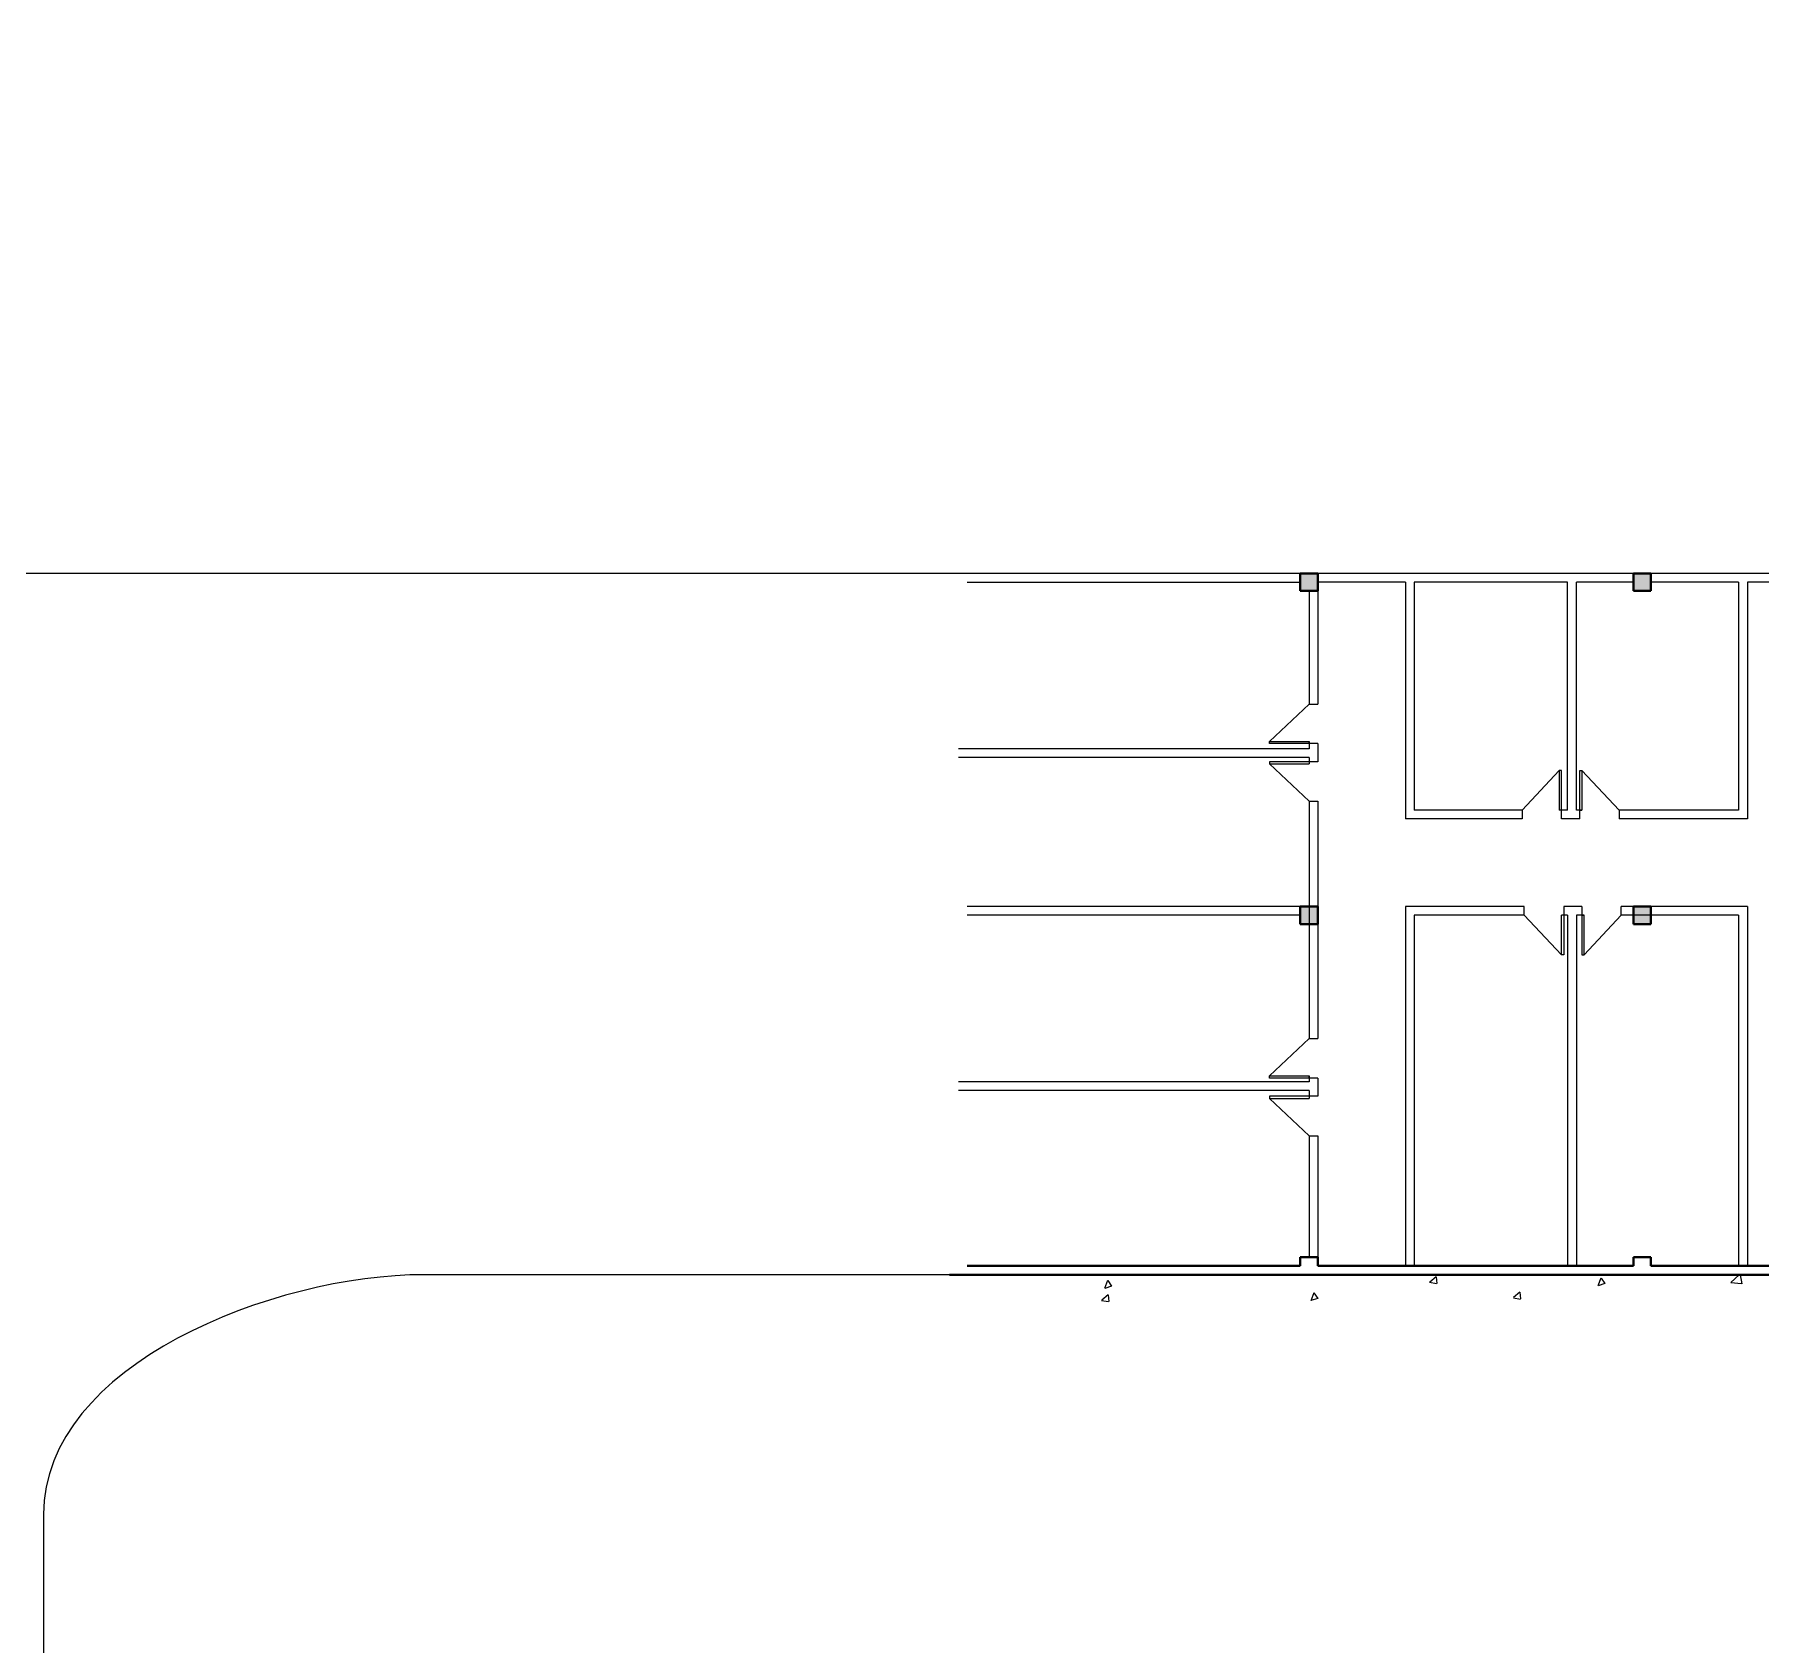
# Model space of a CAD drawing. Header units: metres. Extents: x -2370498 to 1228044, y -644254 to 236701.
# Drawn here: x 847648 to 853465, y 180878 to 186304 of the extents above; entities that cross this region are included whole.
import ezdxf

# ---------------------------------------------------------------- set-up
doc = ezdxf.new("R2010")
doc.units = ezdxf.units.M
doc.header["$MEASUREMENT"] = 0
doc.layers.add('Beam', color=6, linetype='Continuous')

msp = doc.modelspace()

# ---------------------------------------------------------------- hatches: boundary and pattern name
h = msp.add_hatch(color=0)
h.dxf.hatch_style = 1
h.paths.add_polyline_path([(853686.98753, 182124.52838), (853686.98753, 182538.18055), (853762.55292, 182538.18055), (853762.55292, 182508.63397), (853723.92076, 182508.63397), (853723.92076, 182161.46161), (853978.46459, 182161.46161), (853978.46459, 182508.63397), (853939.83243, 182508.63397), (853939.83243, 182538.18055), (854036.15429, 182538.18055), (854036.15429, 182508.63397), (854008.6021, 182508.63397), (854008.6021, 182161.46161), (854218.82605, 182161.46161), (854218.82605, 182183.62155), (854240.98598, 182183.62155), (854240.98598, 182508.63397), (854213.43379, 182508.63397), (854213.43379, 182538.18055), (854277.91921, 182538.18055), (854277.91921, 182124.52838)])
h.paths.add_polyline_path([(853686.98753, 183942.70869), (853686.98753, 184488.2551), (854277.91921, 184488.2551), (854277.91921, 183942.70869), (854240.99225, 183942.70869), (854240.99225, 184290.94645), (854240.98598, 184429.16193), (854218.82605, 184429.16193), (854218.82605, 184451.32187), (853723.92076, 184451.32187), (853723.92076, 183942.70869)])
h.paths.add_polyline_path([(856250.48508, 184321.49357), (856250.48508, 184135.72235), (856155.854, 184135.72235), (856155.854, 184321.49357)], flags=9)
h.paths.add_polyline_path([(857443.07324, 186077.81227), (857443.07324, 185892.04105), (857348.44215, 185892.04105), (857348.44215, 186077.81227)], flags=9)
h.paths.add_polyline_path([(853839.81647, 183960.12482), (853804.196, 183960.12482), (853804.196, 184007.44036), (853839.81647, 184007.44036)], flags=25)
h.paths.add_polyline_path([(853839.81647, 183997.56426), (853804.196, 183997.56426), (853804.196, 184044.8798), (853839.81647, 184044.8798)], flags=25)
h.paths.add_polyline_path([(853842.35605, 184035.40575), (853806.73559, 184035.40575), (853806.73559, 184082.72129), (853842.35605, 184082.72129)], flags=25)
h.paths.add_polyline_path([(853841.08804, 184073.42676), (853805.46758, 184073.42676), (853805.46758, 184120.7423), (853841.08804, 184120.7423)], flags=25)
h.paths.add_polyline_path([(853842.99006, 184110.81384), (853807.3696, 184110.81384), (853807.3696, 184158.12938), (853842.99006, 184158.12938)], flags=25)
h.paths.add_polyline_path([(853843.32487, 184144.49831), (853807.70441, 184144.49831), (853807.70441, 184191.81385), (853843.32487, 184191.81385)], flags=25)
h.paths.add_polyline_path([(853843.64187, 184182.83535), (853808.02141, 184182.83535), (853808.02141, 184230.15089), (853843.64187, 184230.15089)], flags=25)
h.paths.add_polyline_path([(853845.54389, 184219.27247), (853809.92343, 184219.27247), (853809.92343, 184266.58801), (853845.54389, 184266.58801)], flags=25)
h.paths.add_polyline_path([(854146.33735, 184252.25381), (854122.98713, 184252.25381), (854122.98713, 184299.56935), (854146.33735, 184299.56935)], flags=25)
h.paths.add_polyline_path([(854146.85261, 184219.62777), (854123.50239, 184219.62777), (854123.50239, 184266.94331), (854146.85261, 184266.94331)], flags=25)
h.paths.add_polyline_path([(854146.27744, 184181.40853), (854122.92722, 184181.40853), (854122.92722, 184228.72408), (854146.27744, 184228.72408)], flags=25)
h.paths.add_polyline_path([(854146.42123, 184143.57826), (854123.07101, 184143.57826), (854123.07101, 184190.8938), (854146.42123, 184190.8938)], flags=25)
h.paths.add_polyline_path([(854146.54106, 184108.42584), (854123.19084, 184108.42584), (854123.19084, 184155.74138), (854146.54106, 184155.74138)], flags=25)
h.paths.add_polyline_path([(854145.7502, 184072.57591), (854122.39998, 184072.57591), (854122.39998, 184119.89145), (854145.7502, 184119.89145)], flags=25)
h.paths.add_polyline_path([(854146.36132, 184036.44921), (854123.0111, 184036.44921), (854123.0111, 184083.76476), (854146.36132, 184083.76476)], flags=25)
h.paths.add_polyline_path([(854145.89399, 183998.26177), (854122.54378, 183998.26177), (854122.54378, 184045.57731), (854145.89399, 184045.57731)], flags=25)
h.paths.add_polyline_path([(854148.24259, 183960.12482), (854124.89238, 183960.12482), (854124.89238, 184007.44036), (854148.24259, 184007.44036)], flags=25)
h.paths.add_polyline_path([(852589.60928, 183539.72886), (852589.60928, 183085.42617), (852494.97819, 183085.42617), (852494.97819, 183539.72886)], flags=9)
h.paths.add_polyline_path([(855636.39695, 186208.73904), (855636.39695, 185932.64251), (855541.76586, 185932.64251), (855541.76586, 186208.73904)], flags=9)
h.paths.add_polyline_path([(856179.61658, 185825.48698), (856179.61658, 185789.86651), (856132.30103, 185789.86651), (856132.30103, 185825.48698)], flags=9)
h.paths.add_polyline_path([(856104.20848, 185826.12098), (856104.20848, 185790.50052), (856056.89294, 185790.50052), (856056.89294, 185826.12098)], flags=9)
h.paths.add_polyline_path([(856217.45807, 185822.94739), (856217.45807, 185787.32693), (856170.14253, 185787.32693), (856170.14253, 185822.94739)], flags=9)
h.paths.add_polyline_path([(855995.74986, 185828.67482), (855995.74986, 185793.05435), (855948.43432, 185793.05435), (855948.43432, 185828.67482)], flags=9)
h.paths.add_polyline_path([(856141.59556, 185824.21897), (856141.59556, 185788.5985), (856094.28002, 185788.5985), (856094.28002, 185824.21897)], flags=9)
h.paths.add_polyline_path([(856032.18697, 185826.7728), (856032.18697, 185791.15234), (855984.87143, 185791.15234), (855984.87143, 185826.7728)], flags=9)
h.paths.add_polyline_path([(855962.76852, 186129.46828), (855962.76852, 186106.11806), (855915.45298, 186106.11806), (855915.45298, 186129.46828)], flags=9)
h.paths.add_polyline_path([(856106.59648, 186129.67198), (856106.59648, 186106.32177), (856059.28094, 186106.32177), (856059.28094, 186129.67198)], flags=9)
h.paths.add_polyline_path([(856178.57311, 186129.49224), (856178.57311, 186106.14203), (856131.25757, 186106.14203), (856131.25757, 186129.49224)], flags=9)
h.paths.add_polyline_path([(856254.89751, 185822.94739), (856254.89751, 185787.32693), (856207.58197, 185787.32693), (856207.58197, 185822.94739)], flags=9)
h.paths.add_polyline_path([(856070.52402, 185826.4558), (856070.52402, 185790.83533), (856023.20848, 185790.83533), (856023.20848, 185826.4558)], flags=9)
h.paths.add_polyline_path([(855995.39456, 186129.98353), (855995.39456, 186106.63331), (855948.07902, 186106.63331), (855948.07902, 186129.98353)], flags=9)
h.paths.add_polyline_path([(856142.44642, 186128.88113), (856142.44642, 186105.53091), (856095.13088, 186105.53091), (856095.13088, 186128.88113)], flags=9)
h.paths.add_polyline_path([(856071.44406, 186129.55215), (856071.44406, 186106.20194), (856024.12852, 186106.20194), (856024.12852, 186129.55215)], flags=9)
h.paths.add_polyline_path([(856216.76056, 186129.02492), (856216.76056, 186105.6747), (856169.44501, 186105.6747), (856169.44501, 186129.02492)], flags=9)
h.paths.add_polyline_path([(856033.61379, 186129.40836), (856033.61379, 186106.05815), (855986.29825, 186106.05815), (855986.29825, 186129.40836)], flags=9)
h.paths.add_polyline_path([(857734.44599, 186694.59909), (857734.44599, 186406.59179), (857639.81491, 186406.59179), (857639.81491, 186694.59909)], flags=9)
h.paths.add_polyline_path([(856254.89751, 186131.37352), (856254.89751, 186108.0233), (856207.58197, 186108.0233), (856207.58197, 186131.37352)], flags=9)
h.paths.add_polyline_path([(857738.8881, 187209.10144), (857738.8881, 186991.98358), (857644.25701, 186991.98358), (857644.25701, 187209.10144)], flags=9)
h.paths.add_polyline_path([(846210.88972, 200854.47378), (846210.88972, 199478.99189), (845832.36539, 199478.99189), (845832.36539, 200854.47378)], flags=9)
h.paths.add_polyline_path([(842784.00135, 200868.30549), (842784.00135, 199492.8236), (842405.47702, 199492.8236), (842405.47702, 200868.30549)], flags=9)
h.paths.add_polyline_path([(856581.69606, 201837.64676), (856581.69606, 200462.16487), (856203.17173, 200462.16487), (856203.17173, 201837.64676)], flags=9)
h.paths.add_polyline_path([(852963.3405, 202044.66481), (852963.3405, 200669.18292), (852584.81617, 200669.18292), (852584.81617, 202044.66481)], flags=9)
h.paths.add_polyline_path([(844978.38085, 185453.64178), (844942.76039, 185453.64178), (844942.76039, 185500.95732), (844978.38085, 185500.95732)], flags=9)
h.paths.add_polyline_path([(844979.01486, 185529.04988), (844943.39439, 185529.04988), (844943.39439, 185576.36542), (844979.01486, 185576.36542)], flags=9)
h.paths.add_polyline_path([(844975.84126, 185415.80029), (844940.2208, 185415.80029), (844940.2208, 185463.11583), (844975.84126, 185463.11583)], flags=9)
h.paths.add_polyline_path([(844981.56869, 185637.5085), (844945.94823, 185637.5085), (844945.94823, 185684.82404), (844981.56869, 185684.82404)], flags=9)
h.paths.add_polyline_path([(844977.11284, 185491.66279), (844941.49238, 185491.66279), (844941.49238, 185538.97834), (844977.11284, 185538.97834)], flags=9)
h.paths.add_polyline_path([(844979.66667, 185601.07138), (844944.04621, 185601.07138), (844944.04621, 185648.38692), (844979.66667, 185648.38692)], flags=9)
h.paths.add_polyline_path([(845282.36215, 185670.48984), (845259.01193, 185670.48984), (845259.01193, 185717.80538), (845282.36215, 185717.80538)], flags=9)
h.paths.add_polyline_path([(845282.56585, 185526.66187), (845259.21564, 185526.66187), (845259.21564, 185573.97742), (845282.56585, 185573.97742)], flags=9)
h.paths.add_polyline_path([(845282.38611, 185454.68525), (845259.0359, 185454.68525), (845259.0359, 185502.00079), (845282.38611, 185502.00079)], flags=9)
h.paths.add_polyline_path([(844975.84126, 185378.36085), (844940.2208, 185378.36085), (844940.2208, 185425.67639), (844975.84126, 185425.67639)], flags=9)
h.paths.add_polyline_path([(844979.34967, 185562.73434), (844943.72921, 185562.73434), (844943.72921, 185610.04988), (844979.34967, 185610.04988)], flags=9)
h.paths.add_polyline_path([(845282.8774, 185637.8638), (845259.52719, 185637.8638), (845259.52719, 185685.17934), (845282.8774, 185685.17934)], flags=9)
h.paths.add_polyline_path([(845281.775, 185490.81194), (845258.42478, 185490.81194), (845258.42478, 185538.12748), (845281.775, 185538.12748)], flags=9)
h.paths.add_polyline_path([(845282.44603, 185561.81429), (845259.09581, 185561.81429), (845259.09581, 185609.12984), (845282.44603, 185609.12984)], flags=9)
h.paths.add_polyline_path([(845281.91879, 185416.4978), (845258.56857, 185416.4978), (845258.56857, 185463.81334), (845281.91879, 185463.81334)], flags=9)
h.paths.add_polyline_path([(845282.30224, 185599.64457), (845258.95202, 185599.64457), (845258.95202, 185646.96011), (845282.30224, 185646.96011)], flags=9)
h.paths.add_polyline_path([(845284.26739, 185378.36085), (845260.91718, 185378.36085), (845260.91718, 185425.67639), (845284.26739, 185425.67639)], flags=9)
h.paths.add_polyline_path([(847858.88899, 185080.43549), (847858.88899, 184951.89347), (847764.2579, 184951.89347), (847764.2579, 185080.43549)], flags=9)
h.paths.add_polyline_path([(846141.17781, 184182.13643), (846141.17781, 184053.59441), (846046.54673, 184053.59441), (846046.54673, 184182.13643)], flags=9)
h.paths.add_polyline_path([(846348.33988, 185572.77501), (846348.33988, 185444.23299), (846253.7088, 185444.23299), (846253.7088, 185572.77501)], flags=9)
h.paths.add_polyline_path([(845847.70068, 185555.49902), (845847.70068, 185426.957), (845753.0696, 185426.957), (845753.0696, 185555.49902)], flags=9)
h.paths.add_polyline_path([(849456.78098, 193924.83931), (849456.78098, 192708.50493), (848880.62259, 192708.50493), (848880.62259, 193924.83931)], flags=9)
h.paths.add_polyline_path([(849248.24163, 182487.01754), (849248.24163, 180937.79165), (848672.08324, 180937.79165), (848672.08324, 182487.01754)], flags=9)
h = msp.add_hatch(color=0)
h.dxf.hatch_style = 1
h.paths.add_polyline_path([(854218.82605, 183306.39174), (854218.82605, 183365.48491), (854248.37263, 183365.48491), (854248.37263, 183306.39174)])
h.paths.add_polyline_path([(854248.37263, 183306.39174), (854248.37263, 183365.48491), (854277.91921, 183365.48491), (854277.91921, 183306.39174)])
h.paths.add_polyline_path([(853036.96269, 183306.39174), (853036.96269, 183365.48491), (853096.05585, 183365.48491), (853096.05585, 183306.39174)])
h.paths.add_polyline_path([(853036.96269, 184429.16193), (853036.96269, 184488.2551), (853096.05585, 184488.2551), (853096.05585, 184429.16193)])
h.paths.add_polyline_path([(851914.19249, 183306.39174), (851914.19249, 183365.48491), (851973.28566, 183365.48491), (851973.28566, 183306.39174)])
h.paths.add_polyline_path([(851914.19249, 184429.16193), (851914.19249, 184488.2551), (851973.28566, 184488.2551), (851973.28566, 184429.16193)])

# ---------------------------------------------------------------- linework, layer by layer
at = {"color": 0}
for p, q in [((851914.19249, 184488.2551), (850791.4223, 184488.2551)), ((853036.96269, 184488.2551), (851973.28566, 184488.2551)), ((853524.48132, 184488.2551), (853096.05585, 184488.2551)), ((850791.4223, 184458.70851), (851914.19249, 184458.70851)), ((851943.73908, 184429.16193), (851943.73908, 184047.54201)), ((851943.73908, 184429.16193), (851943.73908, 184047.54201)), ((852268.7515, 184458.70851), (851973.28566, 184458.70851)), ((851973.28566, 184429.16193), (851973.28566, 184047.54201)), ((852268.7515, 184458.70851), (852268.7515, 183660.95075)), ((852815.36331, 184458.70851), (852298.29809, 184458.70851)), ((852298.29809, 184458.70851), (852298.29809, 183690.49733)), ((852815.36331, 183690.49733), (852815.36331, 184458.70851)), ((853036.96269, 184458.70851), (852844.90989, 184458.70851)), ((852844.90989, 183690.49733), (852844.90989, 184458.70851)), ((853391.52169, 184458.70851), (853096.05585, 184458.70851)), ((853391.52169, 184458.70851), (853391.52169, 183690.49733)), ((853524.48132, 184458.70851), (853421.06828, 184458.70851)), ((853421.06828, 184458.70851), (853421.06828, 183660.95075)), ((851943.73908, 184047.54201), (851810.77945, 183921.96902)), ((851943.73908, 184047.54201), (851973.28566, 184047.54201)), ((851943.73908, 183897.32342), (850761.87572, 183897.32342)), ((851810.77945, 183914.58238), (851810.77945, 183921.96902)), ((851810.77945, 183921.96902), (851943.73908, 183921.96902)), ((851943.73908, 183914.58238), (851810.77945, 183914.58238)), ((851943.73908, 183921.96902), (851943.73908, 183897.32342)), ((851943.73908, 183921.96902), (851943.73908, 183897.32342)), ((851943.73908, 183914.58238), (851943.73908, 183921.96902)), ((851973.28566, 183914.58238), (851943.73908, 183914.58238)), ((851973.28566, 183914.58238), (851973.28566, 183853.33402)), ((851943.73908, 183867.77683), (850761.87572, 183867.77683)), ((851943.73908, 183853.33402), (851810.77945, 183853.33402)), ((851810.77945, 183853.33402), (851810.77945, 183845.94737)), ((851810.77945, 183845.94737), (851943.73908, 183845.94737)), ((851943.73908, 183720.37439), (851810.77945, 183845.94737)), ((851943.73908, 183867.77683), (851943.73908, 183845.94737)), ((851943.73908, 183867.77683), (851943.73908, 183845.94737)), ((851973.28566, 183853.33402), (851943.73908, 183853.33402)), ((851943.73908, 183853.33402), (851943.73908, 183845.94737)), ((852661.7254, 183690.49733), (852787.29838, 183823.45696)), ((852794.68503, 183823.45696), (852787.29838, 183823.45696)), ((852787.29838, 183823.45696), (852787.29838, 183690.49733)), ((852794.68503, 183690.49733), (852794.68503, 183823.45696)), ((852855.93339, 183690.49733), (852855.93339, 183823.45696)), ((852855.93339, 183823.45696), (852863.32004, 183823.45696)), ((852863.32004, 183823.45696), (852863.32004, 183690.49733)), ((852988.89302, 183690.49733), (852863.32004, 183823.45696)), ((851943.73908, 183720.37439), (851943.73908, 182920.2043)), ((851943.73908, 183720.37439), (851943.73908, 183365.48491)), ((851943.73908, 183720.37439), (851973.28566, 183720.37439)), ((851973.28566, 183720.37439), (851973.28566, 182920.2043)), ((852661.7254, 183660.95075), (852268.7515, 183660.95075)), ((852661.7254, 183690.49733), (852298.29809, 183690.49733)), ((852661.7254, 183690.49733), (852661.7254, 183660.95075)), ((852815.36331, 183690.49733), (852787.29838, 183690.49733)), ((852794.68503, 183690.49733), (852787.29838, 183690.49733)), ((852794.68503, 183660.95075), (852794.68503, 183690.49733)), ((852855.93339, 183660.95075), (852794.68503, 183660.95075)), ((852863.32004, 183690.49733), (852844.90989, 183690.49733)), ((852855.93339, 183660.95075), (852855.93339, 183690.49733)), ((852855.93339, 183690.49733), (852863.32004, 183690.49733)), ((853391.52169, 183690.49733), (852988.89302, 183690.49733)), ((852988.89302, 183690.49733), (852988.89302, 183660.95075)), ((853421.06828, 183660.95075), (852988.89302, 183660.95075)), ((851914.19249, 183365.48491), (850791.4223, 183365.48491)), ((852268.7515, 183365.48491), (852268.7515, 182154.07496)), ((852669.11205, 183365.48491), (852268.7515, 183365.48491)), ((852669.11205, 183335.93832), (852669.11205, 183365.48491)), ((852863.32004, 183365.48491), (852802.07167, 183365.48491)), ((852802.07167, 183365.48491), (852802.07167, 183335.93832)), ((852863.32004, 183365.48491), (852863.32004, 183335.93832)), ((853421.06828, 183365.48491), (852996.27966, 183365.48491)), ((852996.27966, 183335.93832), (852996.27966, 183365.48491)), ((853421.06828, 183365.48491), (853421.06828, 182154.07496)), ((851914.19249, 183335.93832), (850791.4223, 183335.93832)), ((851943.73908, 183306.39174), (851943.73908, 182920.2043)), ((852298.29809, 183335.93832), (852298.29809, 182154.07496)), ((852669.11205, 183335.93832), (852298.29809, 183335.93832)), ((852669.11205, 183335.93832), (852794.68503, 183202.97869)), ((852815.36331, 183335.93832), (852794.68503, 183335.93832)), ((852802.07167, 183335.93832), (852794.68503, 183335.93832)), ((852794.68503, 183202.97869), (852794.68503, 183335.93832)), ((852802.07167, 183335.93832), (852802.07167, 183202.97869)), ((852815.36331, 183335.93832), (852815.36331, 182154.07496)), ((852870.70668, 183335.93832), (852844.90989, 183335.93832)), ((852844.90989, 183335.93832), (852844.90989, 182154.07496)), ((852863.32004, 183335.93832), (852870.70668, 183335.93832)), ((852863.32004, 183335.93832), (852863.32004, 183202.97869)), ((852870.70668, 183202.97869), (852870.70668, 183335.93832)), ((852996.27966, 183335.93832), (852870.70668, 183202.97869)), ((853391.52169, 183335.93832), (852996.27966, 183335.93832)), ((853391.52169, 183335.93832), (853391.52169, 182154.07496)), ((852802.07167, 183202.97869), (852794.68503, 183202.97869)), ((852863.32004, 183202.97869), (852870.70668, 183202.97869)), ((851943.73908, 182920.2043), (851810.77945, 182794.63131)), ((851943.73908, 182920.2043), (851973.28566, 182920.2043)), ((851943.73908, 182774.55323), (850761.87572, 182774.55323)), ((851810.77945, 182787.24467), (851810.77945, 182794.63131)), ((851810.77945, 182794.63131), (851943.73908, 182794.63131)), ((851943.73908, 182787.24467), (851810.77945, 182787.24467)), ((851943.73908, 182794.63131), (851943.73908, 182774.55323)), ((851943.73908, 182794.63131), (851943.73908, 182774.55323)), ((851943.73908, 182787.24467), (851943.73908, 182794.63131)), ((851973.28566, 182787.24467), (851943.73908, 182787.24467)), ((851973.28566, 182787.24467), (851973.28566, 182725.99631)), ((851943.73908, 182745.00664), (850761.87572, 182745.00664)), ((851943.73908, 182725.99631), (851810.77945, 182725.99631)), ((851810.77945, 182725.99631), (851810.77945, 182718.60966)), ((851810.77945, 182718.60966), (851943.73908, 182718.60966)), ((851943.73908, 182593.03668), (851810.77945, 182718.60966)), ((851943.73908, 182745.00664), (851943.73908, 182718.60966)), ((851943.73908, 182745.00664), (851943.73908, 182718.60966)), ((851973.28566, 182725.99631), (851943.73908, 182725.99631)), ((851943.73908, 182725.99631), (851943.73908, 182718.60966)), ((851943.73908, 182593.03668), (851943.73908, 182183.62155)), ((851943.73908, 182593.03668), (851943.73908, 182183.62155)), ((851943.73908, 182593.03668), (851973.28566, 182593.03668)), ((851973.28566, 182593.03668), (851973.28566, 182183.62155)), ((853096.05585, 182154.07496), (853096.05585, 182183.62155))]:
    msp.add_line(p, q, dxfattribs=at)
at = {"color": 0, "lineweight": 40}
for p, q in [((851914.19249, 184488.2551), (851973.28566, 184488.2551)), ((851914.19249, 184429.16193), (851914.19249, 184488.2551)), ((851973.28566, 184488.2551), (851973.28566, 184429.16193)), ((853036.96269, 184488.2551), (853096.05585, 184488.2551)), ((853036.96269, 184429.16193), (853036.96269, 184488.2551)), ((853096.05585, 184488.2551), (853096.05585, 184429.16193)), ((851973.28566, 184429.16193), (851914.19249, 184429.16193)), ((853096.05585, 184429.16193), (853036.96269, 184429.16193)), ((851914.19249, 183365.48491), (851973.28566, 183365.48491)), ((851914.19249, 183306.39174), (851914.19249, 183365.48491)), ((851973.28566, 183365.48491), (851973.28566, 183306.39174)), ((853036.96269, 183365.48491), (853096.05585, 183365.48491)), ((853036.96269, 183306.39174), (853036.96269, 183365.48491)), ((853096.05585, 183365.48491), (853096.05585, 183306.39174)), ((851973.28566, 183306.39174), (851914.19249, 183306.39174)), ((853096.05585, 183306.39174), (853036.96269, 183306.39174)), ((851914.19249, 182154.07496), (850791.4223, 182154.07496)), ((851914.19249, 182183.62155), (851973.28566, 182183.62155)), ((851914.19249, 182154.07496), (851914.19249, 182183.62155)), ((851973.28566, 182183.62155), (851973.28566, 182154.07496)), ((853036.96269, 182154.07496), (851973.28566, 182154.07496)), ((853036.96269, 182183.62155), (853096.05585, 182183.62155)), ((853036.96269, 182154.07496), (853036.96269, 182183.62155)), ((853096.05585, 182183.62155), (853096.05585, 182154.07496)), ((853686.98753, 182154.07496), (853096.05585, 182154.07496)), ((852357.40961, 182124.52838), (850732.32913, 182124.52838)), ((851973.28566, 182124.52838), (851914.19249, 182124.52838)), ((854277.91921, 182124.52838), (851973.28566, 182124.52838)), ((853096.05585, 182124.52838), (853036.96269, 182124.52838))]:
    msp.add_line(p, q, dxfattribs=at)
at = {"color": 0, "linetype": 'Continuous'}
for p, q in [((851264.72434, 182104.50846), (851254.63874, 182078.23459)), ((851277.7227, 182085.96117), (851255.04716, 182078.35266)), ((851265.1123, 182104.68433), (851277.70225, 182086.01897)), ((852373.76513, 182093.36285), (852350.24398, 182097.70162)), ((852372.08657, 182117.35005), (852350.52769, 182099.26)), ((852372.09025, 182117.35038), (852374.05252, 182094.92155)), ((852927.41544, 182113.04992), (852917.32985, 182086.77605)), ((852940.41267, 182094.50229), (852917.73713, 182086.89379)), ((852927.80233, 182113.2253), (852940.39228, 182094.55994)), ((853401.32647, 182093.21329), (853365.68983, 182097.359)), ((853393.64907, 182124.54066), (853365.7363, 182097.7585)), ((853397.15662, 182124.54067), (853401.99906, 182093.31757)), ((851268.29654, 182032.47819), (851244.77539, 182036.81697)), ((851266.61842, 182056.46786), (851245.05954, 182038.37781)), ((851266.62211, 182056.46819), (851268.58438, 182034.03937)), ((851960.01665, 182063.12817), (851949.93106, 182036.8543)), ((851973.01456, 182044.58075), (851950.33902, 182036.97224)), ((851960.40419, 182063.30385), (851972.99413, 182044.63848)), ((852656.01914, 182041.29753), (852632.49799, 182045.6363)), ((852654.34043, 182065.28391), (852632.78155, 182047.19386)), ((852654.34411, 182065.28424), (852656.30637, 182042.85542))]:
    msp.add_line(p, q, dxfattribs=at)
at = {"layer": 'Beam', "color": 7}
for p, q in [((850791.4223, 184488.2551), (847045.21209, 184488.2551)), ((850732.32913, 182124.52838), (848961.00608, 182124.52838)), ((847678.63056, 181317.10732), (847678.63056, 179823.30884))]:
    msp.add_line(p, q, dxfattribs=at)
msp.add_open_spline([(848961.00608, 182124.52838), (848455.87511, 182124.52838), (847678.63056, 181822.2383), (847678.63056, 181317.10732)], degree=3, dxfattribs=at)

doc.saveas('drawing.dxf')
